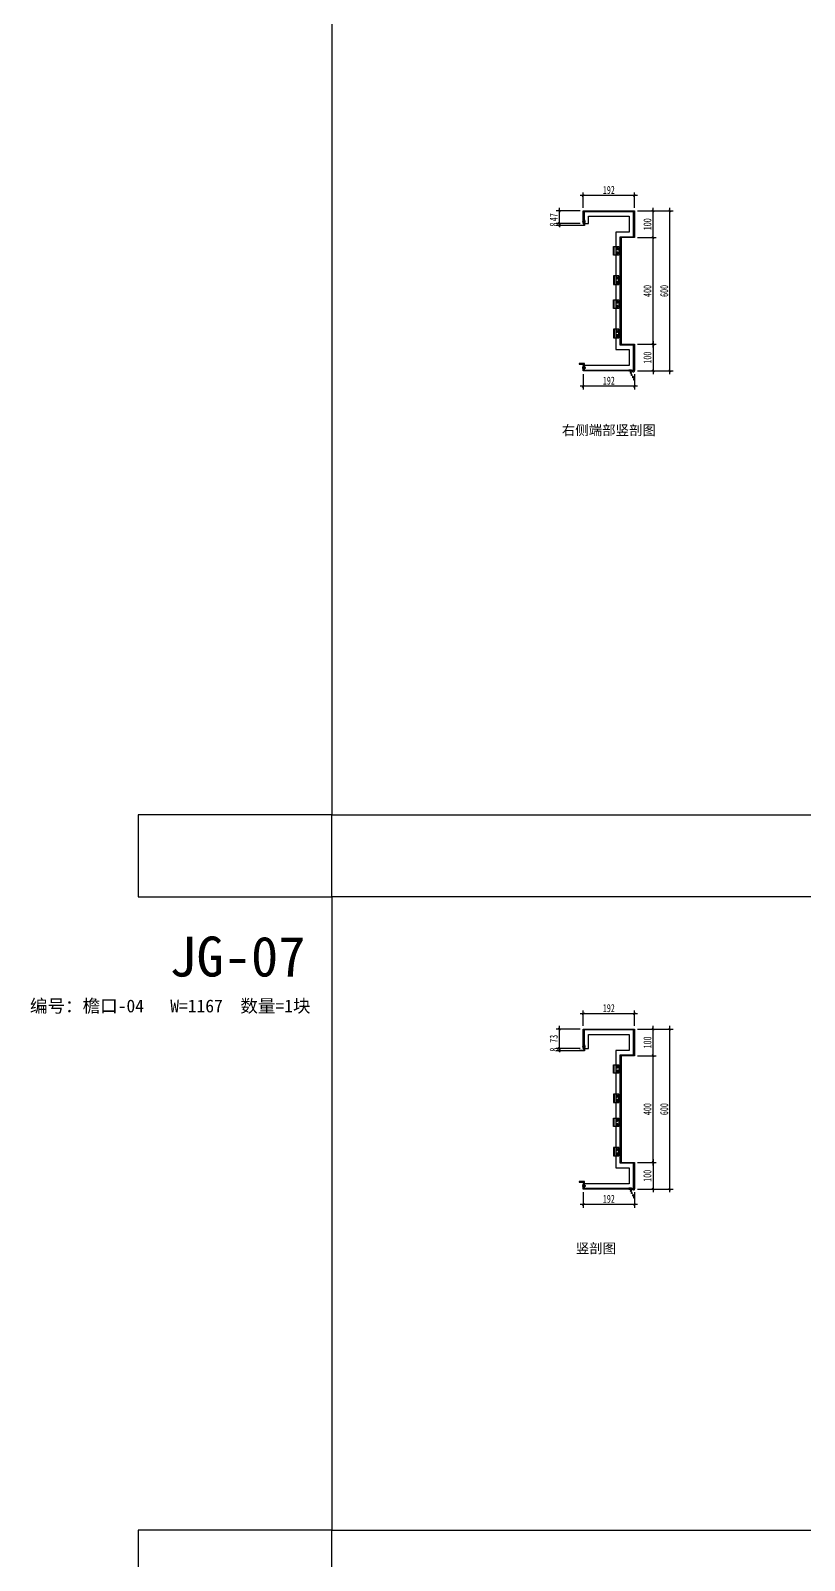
# Model space of a CAD drawing. Header units: millimetres. Extents: x 1519249 to 1604651, y -416196 to -347833.
# Drawn here: x 1589526 to 1592426, y -377449 to -371714 of the extents above; entities that cross this region are included whole.
import ezdxf

# ---------------------------------------------------------------- set-up
doc = ezdxf.new("R2010")
doc.units = ezdxf.units.MM
doc.header["$LTSCALE"] = 1000
doc.header["$MEASUREMENT"] = 0
for name, pattern in [('CENTER', [2, 1.25, -0.25, 0.25, -0.25]), ('CENTERX2', [4, 2.5, -0.5, 0.5, -0.5]), ('DOTE', [2.42, 2, -0.2, 0.02, -0.2]), ('HIDDEN2', [0.1875, 0.125, -0.0625])]:
    doc.linetypes.add(name, pattern=pattern)
doc.layers.get('Defpoints').update_dxf_attribs({"color": 190})
for name, color, linetype in [('0-hatch', 8, 'Continuous'), ('0-铝合金投影', 112, 'Continuous'), ('4', 3, 'Continuous'), ('BH-图层', 2, 'Continuous'), ('DIM_IDEN', 3, 'Continuous'), ('F-CASTFIX', 1, 'Continuous'), ('PJ', 4, 'Continuous'), ('PUB_DIM', 3, 'Continuous'), ('XC', 3, 'Continuous'), ('zx', 1, 'DOTE'), ('穿孔铝板', 161, 'Continuous')]:
    doc.layers.add(name, color=color, linetype=linetype)
doc.styles.add('黑体', font='simhei.ttf', dxfattribs={"width": 0.7})
doc.dimstyles.new('副本 BZ-6', dxfattribs={"dimscale": 12, "dimtxt": 2.5, "dimasz": 0.5, "dimexe": 1, "dimexo": 1, "dimgap": 0.5, "dimtad": 1, "dimdec": 0, "dimdsep": 46, "dimtxsty": '黑体', "dimblk": 'ARCHTICK', "dimcen": 3, "dimdle": 1, "dimclrd": 1, "dimclre": 1, "dimclrt": 2, "dimadec": 1, "dimazin": 0, "dimtfac": 1, "dimtdec": 0, "dimtix": 1, "dimtmove": 2, "dimatfit": 3, "dimldrblk": 'DOTSMALL', "dimfxl": 0, "dimtolj": 1, "dimtzin": 0, "dimarcsym": 0})

# ---------------------------------------------------------------- blocks, each defined once
blk = doc.blocks.new('A$Ce385b8f0')
at = {"layer": 'PJ', "color": 8}
for centre, radius in [((8, 13.6), 3.2), ((8, 13.6), 1.52), ((24, 13.6), 3.2), ((24, 13.6), 1.52)]:
    blk.add_circle(centre, radius, dxfattribs=at)
at = {"layer": 'XC', "color": 8}
for p, q in [((0, 2.4), (32, 2.4)), ((8, 2.4), (8, 0)), ((24, 2.4), (24, 0))]:
    blk.add_line(p, q, dxfattribs=at)
blk.add_lwpolyline([(0, 0), (32, 0), (32, 20), (0, 20)], close=True, dxfattribs=at)
at = {"layer": 'zx', "color": 8, "linetype": 'CENTERX2', "ltscale": 0.05}
for p, q in [((13.6, 13.6), (2.4, 13.6)), ((8, 19.2), (8, 8)), ((18.4, 13.6), (29.6, 13.6)), ((24, 19.2), (24, 8))]:
    blk.add_line(p, q, dxfattribs=at)
blk = doc.blocks.new('grtgthyjyj')
at = {"layer": 'PJ'}
for radius in [4, 1.9]:
    blk.add_circle((4476642.9, 621901.9), radius, dxfattribs=at)
at = {"layer": 'zx', "linetype": 'CENTERX2', "ltscale": 0.05}
for p, q in [((4476635.9, 621901.9), (4476649.9, 621901.9)), ((4476642.9, 621908.9), (4476642.9, 621894.9))]:
    blk.add_line(p, q, dxfattribs=at)
blk = doc.blocks.new('grgthtyhjyjyuk')
at = {"layer": 'XC', "color": 165}
for p, q in [((4476656.9, 621931.9), (4476656.9, 621891.9)), ((4476656.9, 621921.9), (4476659.9, 621921.9)), ((4476656.9, 621901.9), (4476659.9, 621901.9))]:
    blk.add_line(p, q, dxfattribs=at)
blk.add_lwpolyline([(4476659.9, 621931.9), (4476659.9, 621891.9), (4476634.9, 621891.9), (4476634.9, 621931.9)], close=True, dxfattribs=at)
at = {"layer": 'DIM_IDEN', "color": 8, "xscale": -1, "rotation": 180}
blk.add_blockref('grtgthyjyj', (0, 1243823.8), dxfattribs=at)
at = {"layer": 'DIM_IDEN', "color": 8}
blk.add_blockref('grtgthyjyj', (0, 0), dxfattribs=at)
blk = doc.blocks.new('A$C06B245D9')
at = {"layer": '0-hatch', "elevation": 0}
for points in [[(2.8, -8, -1.371442), (-1.3, -6.8, 0.239017), (-2.3, -1.2, -0.322335), (2.8, -8.1)], [(7.6, -20.6, -1.371442), (3.5, -19.4, 0.239017), (2.5, -13.8, -0.322335), (7.6, -20.7)]]:
    blk.add_lwpolyline(points, format="xyb", dxfattribs=at)
blk = doc.blocks.new('gfrgrthgthyjyj')
at = {"color": 138, "linetype": 'Continuous'}
for p, q in [((4444220.2, 665049.9), (4444210.2, 665049.9)), ((4444210.2, 665049.4), (4444210.2, 665049.9)), ((4444212.8, 665049.9), (4444212.8, 665056.3)), ((4444215.2, 665058.1), (4444213.5, 665059)), ((4444215.2, 665058.1), (4444216.9, 665059)), ((4444217.6, 665049.9), (4444217.6, 665056.3)), ((4444220.2, 665049.4), (4444220.2, 665049.9)), ((4444216.5, 665047.8), (4444213.9, 665047.8))]:
    blk.add_line(p, q, dxfattribs=at)
at = {"color": 1, "linetype": 'CENTER', "ltscale": 2.357948}
blk.add_line((4444215.2, 665046.9), (4444215.2, 665059.6), dxfattribs=at)
at = {"color": 138, "linetype": 'Continuous'}
for centre, radius, start, end in [((4444215.2, 665055.9), 8.16, 232.44522, 260.55436), ((4444212.8, 665057.7), 1.44, 62.13766, 270.00283), ((4444215.2, 665055.9), 8.16, 279.45131, 307.56044), ((4444217.6, 665057.7), 1.44, 270.00283, 117.868)]:
    blk.add_arc(centre, radius, start, end, dxfattribs=at)
blk = doc.blocks.new('_ArchTick')
at = {"color": 0, "linetype": 'ByBlock', "const_width": 0.5}
blk.add_lwpolyline([(-0.71, -0.71), (0.71, 0.71)], dxfattribs=at)
blk = doc.blocks.new('*D351')
at = {"color": 1, "lineweight": -2, "transparency": 16777216}
for p, q in [((1591800.9, -375557.1), (1591870.8, -375557.1)), ((1591858.8, -375969.1), (1591858.8, -375545.1)), ((1591800.9, -375957.1), (1591870.8, -375957.1))]:
    blk.add_line(p, q, dxfattribs=at)
at = {"layer": 'Defpoints', "color": 0, "transparency": 16777216}
for p in [(1591788.9, -375557.1), (1591858.8, -375557.1), (1591788.9, -375957.1)]:
    blk.add_point(p, dxfattribs=at)
at = {"color": 1, "lineweight": -2, "transparency": 16777216, "xscale": 6, "yscale": 6, "zscale": 6}
for p, rotation in [((1591858.8, -375557.1), 90), ((1591858.8, -375957.1), 270)]:
    blk.add_blockref('_ArchTick', p, dxfattribs=dict(at, rotation=rotation))
at = {"color": 2, "transparency": 16777216, "insert": (1591837.6, -375757.1), "char_height": 30, "attachment_point": 5, "rotation": 90, "style": '黑体'}
blk.add_mtext('\\A1;400', dxfattribs=at)
blk = doc.blocks.new('_DotSmall')
at = {"color": 0, "linetype": 'ByBlock', "const_width": 0.5}
blk.add_lwpolyline([(-0.0625, 0, 1), (0.0625, 0, 1)], format="xyb", close=True, dxfattribs=at)
blk = doc.blocks.new('*D352')
at = {"color": 1, "lineweight": -2, "transparency": 16777216}
for p, q in [((1591858.8, -375569.1), (1591858.8, -375445.1)), ((1591800.9, -375457.1), (1591870.8, -375457.1)), ((1591800.9, -375557.1), (1591870.8, -375557.1))]:
    blk.add_line(p, q, dxfattribs=at)
at = {"layer": 'Defpoints', "color": 0, "transparency": 16777216}
for p in [(1591788.9, -375457.1), (1591858.8, -375457.1), (1591788.9, -375557.1)]:
    blk.add_point(p, dxfattribs=at)
at = {"color": 1, "lineweight": -2, "transparency": 16777216, "xscale": 6, "yscale": 6, "zscale": 6}
for p, rotation in [((1591858.8, -375457.1), 90), ((1591858.8, -375557.1), 270)]:
    blk.add_blockref('_ArchTick', p, dxfattribs=dict(at, rotation=rotation))
at = {"color": 2, "transparency": 16777216, "insert": (1591837.6, -375507.1), "char_height": 30, "attachment_point": 5, "rotation": 90, "style": '黑体'}
blk.add_mtext('\\A1;100', dxfattribs=at)
blk = doc.blocks.new('*D353')
at = {"color": 1, "lineweight": -2, "transparency": 16777216}
for p, q in [((1591596.9, -375445.1), (1591596.9, -375387.7)), ((1591788.9, -375445.1), (1591788.9, -375387.7)), ((1591800.9, -375399.7), (1591584.9, -375399.7))]:
    blk.add_line(p, q, dxfattribs=at)
at = {"layer": 'Defpoints', "color": 0, "transparency": 16777216}
for p in [(1591596.9, -375399.7), (1591596.9, -375457.1), (1591788.9, -375457.1)]:
    blk.add_point(p, dxfattribs=at)
at = {"color": 1, "lineweight": -2, "transparency": 16777216, "xscale": 6, "yscale": 6, "zscale": 6, "rotation": 180}
blk.add_blockref('_ArchTick', (1591596.9, -375399.7), dxfattribs=at)
at = {"color": 1, "lineweight": -2, "transparency": 16777216, "xscale": 6, "yscale": 6, "zscale": 6}
blk.add_blockref('_ArchTick', (1591788.9, -375399.7), dxfattribs=at)
at = {"color": 2, "transparency": 16777216, "insert": (1591692.9, -375378.7), "char_height": 30, "attachment_point": 5, "style": '黑体'}
blk.add_mtext('\\A1;192', dxfattribs=at)
blk = doc.blocks.new('*D354')
at = {"color": 1, "lineweight": -2, "transparency": 16777216}
for p, q in [((1591800.9, -375957.1), (1591870.8, -375957.1)), ((1591858.8, -375945.1), (1591858.8, -376069.1)), ((1591800.9, -376057.1), (1591870.8, -376057.1))]:
    blk.add_line(p, q, dxfattribs=at)
at = {"layer": 'Defpoints', "color": 0, "transparency": 16777216}
for p in [(1591788.9, -375957.1), (1591788.9, -376057.1), (1591858.8, -376057.1)]:
    blk.add_point(p, dxfattribs=at)
at = {"color": 1, "lineweight": -2, "transparency": 16777216, "xscale": 6, "yscale": 6, "zscale": 6}
for p, rotation in [((1591858.8, -375957.1), 90), ((1591858.8, -376057.1), 270)]:
    blk.add_blockref('_ArchTick', p, dxfattribs=dict(at, rotation=rotation))
at = {"color": 2, "transparency": 16777216, "insert": (1591837.6, -376007.1), "char_height": 30, "attachment_point": 5, "rotation": 90, "style": '黑体'}
blk.add_mtext('\\A1;100', dxfattribs=at)
blk = doc.blocks.new('*D355')
at = {"color": 1, "lineweight": -2, "transparency": 16777216}
for p, q in [((1591596.9, -376069.1), (1591596.9, -376126.6)), ((1591788.9, -376069.1), (1591788.9, -376126.6)), ((1591800.9, -376114.6), (1591584.9, -376114.6))]:
    blk.add_line(p, q, dxfattribs=at)
at = {"layer": 'Defpoints', "color": 0, "transparency": 16777216}
for p in [(1591596.9, -376057.1), (1591788.9, -376057.1), (1591596.9, -376114.6)]:
    blk.add_point(p, dxfattribs=at)
at = {"color": 1, "lineweight": -2, "transparency": 16777216, "xscale": 6, "yscale": 6, "zscale": 6, "rotation": 180}
blk.add_blockref('_ArchTick', (1591596.9, -376114.6), dxfattribs=at)
at = {"color": 1, "lineweight": -2, "transparency": 16777216, "xscale": 6, "yscale": 6, "zscale": 6}
blk.add_blockref('_ArchTick', (1591788.9, -376114.6), dxfattribs=at)
at = {"color": 2, "transparency": 16777216, "insert": (1591692.9, -376093.6), "char_height": 30, "attachment_point": 5, "style": '黑体'}
blk.add_mtext('\\A1;192', dxfattribs=at)
blk = doc.blocks.new('*D356')
at = {"color": 1, "lineweight": -2, "transparency": 16777216}
for p, q in [((1591921.8, -376069.1), (1591921.8, -375445.1)), ((1591800.9, -375457.1), (1591933.8, -375457.1)), ((1591800.9, -376057.1), (1591933.8, -376057.1))]:
    blk.add_line(p, q, dxfattribs=at)
at = {"layer": 'Defpoints', "color": 0, "transparency": 16777216}
for p in [(1591788.9, -375457.1), (1591921.8, -375457.1), (1591788.9, -376057.1)]:
    blk.add_point(p, dxfattribs=at)
at = {"color": 1, "lineweight": -2, "transparency": 16777216, "xscale": 6, "yscale": 6, "zscale": 6}
for p, rotation in [((1591921.8, -375457.1), 90), ((1591921.8, -376057.1), 270)]:
    blk.add_blockref('_ArchTick', p, dxfattribs=dict(at, rotation=rotation))
at = {"color": 2, "transparency": 16777216, "insert": (1591900.6, -375757.1), "char_height": 30, "attachment_point": 5, "rotation": 90, "style": '黑体'}
blk.add_mtext('\\A1;600', dxfattribs=at)
blk = doc.blocks.new('*D357')
at = {"color": 1, "lineweight": -2, "transparency": 16777216}
for p, q in [((1591507.4, -375542.1), (1591507.4, -375445.1)), ((1591584.9, -375457.1), (1591495.4, -375457.1)), ((1591584.9, -375530.1), (1591495.4, -375530.1))]:
    blk.add_line(p, q, dxfattribs=at)
at = {"layer": 'Defpoints', "color": 0, "transparency": 16777216}
for p in [(1591507.4, -375457.1), (1591596.9, -375457.1), (1591596.9, -375530.1)]:
    blk.add_point(p, dxfattribs=at)
at = {"color": 1, "lineweight": -2, "transparency": 16777216, "xscale": 6, "yscale": 6, "zscale": 6}
for p, rotation in [((1591507.4, -375457.1), 90), ((1591507.4, -375530.1), 270)]:
    blk.add_blockref('_ArchTick', p, dxfattribs=dict(at, rotation=rotation))
at = {"color": 2, "transparency": 16777216, "insert": (1591486.4, -375493.6), "char_height": 30, "attachment_point": 5, "rotation": 90, "style": '黑体'}
blk.add_mtext('\\A1;73', dxfattribs=at)
blk = doc.blocks.new('*D358')
at = {"color": 1, "lineweight": -2, "transparency": 16777216}
for p, q in [((1591584.9, -375530.1), (1591495.4, -375530.1)), ((1591584.9, -375538.1), (1591495.4, -375538.1)), ((1591507.4, -375530.1), (1591507.4, -375524.1)), ((1591507.4, -375530.1), (1591507.4, -375538.1)), ((1591507.4, -375538.1), (1591507.4, -375544.1))]:
    blk.add_line(p, q, dxfattribs=at)
at = {"layer": 'Defpoints', "color": 0, "transparency": 16777216}
for p in [(1591507.4, -375538.1), (1591596.9, -375530.1), (1591596.9, -375538.1)]:
    blk.add_point(p, dxfattribs=at)
at = {"color": 1, "lineweight": -2, "transparency": 16777216, "xscale": 6, "yscale": 6, "zscale": 6}
for p, rotation in [((1591507.4, -375530.1), 270), ((1591507.4, -375538.1), 90)]:
    blk.add_blockref('_ArchTick', p, dxfattribs=dict(at, rotation=rotation))
at = {"color": 2, "transparency": 16777216, "insert": (1591486.4, -375534.1), "char_height": 30, "attachment_point": 5, "rotation": 90, "style": '黑体'}
blk.add_mtext('\\A1;8', dxfattribs=at)
blk = doc.blocks.new('*D416')
at = {"color": 1, "lineweight": -2, "transparency": 16777216}
for p, q in [((1591800.9, -372490.2), (1591870.8, -372490.2)), ((1591858.8, -372902.2), (1591858.8, -372478.2)), ((1591800.9, -372890.2), (1591870.8, -372890.2))]:
    blk.add_line(p, q, dxfattribs=at)
at = {"layer": 'Defpoints', "color": 0, "transparency": 16777216}
for p in [(1591788.9, -372490.2), (1591858.8, -372490.2), (1591788.9, -372890.2)]:
    blk.add_point(p, dxfattribs=at)
at = {"color": 1, "lineweight": -2, "transparency": 16777216, "xscale": 6, "yscale": 6, "zscale": 6}
for p, rotation in [((1591858.8, -372490.2), 90), ((1591858.8, -372890.2), 270)]:
    blk.add_blockref('_ArchTick', p, dxfattribs=dict(at, rotation=rotation))
at = {"color": 2, "transparency": 16777216, "insert": (1591837.6, -372690.2), "char_height": 30, "attachment_point": 5, "rotation": 90, "style": '黑体'}
blk.add_mtext('\\A1;400', dxfattribs=at)
blk = doc.blocks.new('*D417')
at = {"color": 1, "lineweight": -2, "transparency": 16777216}
for p, q in [((1591800.9, -372390.2), (1591870.8, -372390.2)), ((1591858.8, -372502.2), (1591858.8, -372378.2)), ((1591800.9, -372490.2), (1591870.8, -372490.2))]:
    blk.add_line(p, q, dxfattribs=at)
at = {"layer": 'Defpoints', "color": 0, "transparency": 16777216}
for p in [(1591788.9, -372390.2), (1591858.8, -372390.2), (1591788.9, -372490.2)]:
    blk.add_point(p, dxfattribs=at)
at = {"color": 1, "lineweight": -2, "transparency": 16777216, "xscale": 6, "yscale": 6, "zscale": 6}
for p, rotation in [((1591858.8, -372390.2), 90), ((1591858.8, -372490.2), 270)]:
    blk.add_blockref('_ArchTick', p, dxfattribs=dict(at, rotation=rotation))
at = {"color": 2, "transparency": 16777216, "insert": (1591837.6, -372440.2), "char_height": 30, "attachment_point": 5, "rotation": 90, "style": '黑体'}
blk.add_mtext('\\A1;100', dxfattribs=at)
blk = doc.blocks.new('*D418')
at = {"color": 1, "lineweight": -2, "transparency": 16777216}
for p, q in [((1591800.9, -372332.8), (1591584.9, -372332.8)), ((1591596.9, -372378.2), (1591596.9, -372320.8)), ((1591788.9, -372378.2), (1591788.9, -372320.8))]:
    blk.add_line(p, q, dxfattribs=at)
at = {"layer": 'Defpoints', "color": 0, "transparency": 16777216}
for p in [(1591596.9, -372332.8), (1591596.9, -372390.2), (1591788.9, -372390.2)]:
    blk.add_point(p, dxfattribs=at)
at = {"color": 1, "lineweight": -2, "transparency": 16777216, "xscale": 6, "yscale": 6, "zscale": 6, "rotation": 180}
blk.add_blockref('_ArchTick', (1591596.9, -372332.8), dxfattribs=at)
at = {"color": 1, "lineweight": -2, "transparency": 16777216, "xscale": 6, "yscale": 6, "zscale": 6}
blk.add_blockref('_ArchTick', (1591788.9, -372332.8), dxfattribs=at)
at = {"color": 2, "transparency": 16777216, "insert": (1591692.9, -372311.8), "char_height": 30, "attachment_point": 5, "style": '黑体'}
blk.add_mtext('\\A1;192', dxfattribs=at)
blk = doc.blocks.new('*D419')
at = {"color": 1, "lineweight": -2, "transparency": 16777216}
for p, q in [((1591800.9, -372890.2), (1591870.8, -372890.2)), ((1591858.8, -372878.2), (1591858.8, -373002.2)), ((1591800.9, -372990.2), (1591870.8, -372990.2))]:
    blk.add_line(p, q, dxfattribs=at)
at = {"layer": 'Defpoints', "color": 0, "transparency": 16777216}
for p in [(1591788.9, -372890.2), (1591788.9, -372990.2), (1591858.8, -372990.2)]:
    blk.add_point(p, dxfattribs=at)
at = {"color": 1, "lineweight": -2, "transparency": 16777216, "xscale": 6, "yscale": 6, "zscale": 6}
for p, rotation in [((1591858.8, -372890.2), 90), ((1591858.8, -372990.2), 270)]:
    blk.add_blockref('_ArchTick', p, dxfattribs=dict(at, rotation=rotation))
at = {"color": 2, "transparency": 16777216, "insert": (1591837.6, -372940.2), "char_height": 30, "attachment_point": 5, "rotation": 90, "style": '黑体'}
blk.add_mtext('\\A1;100', dxfattribs=at)
blk = doc.blocks.new('*D420')
at = {"color": 1, "lineweight": -2, "transparency": 16777216}
for p, q in [((1591596.9, -373002.2), (1591596.9, -373059.6)), ((1591788.9, -373002.2), (1591788.9, -373059.6)), ((1591800.9, -373047.6), (1591584.9, -373047.6))]:
    blk.add_line(p, q, dxfattribs=at)
at = {"layer": 'Defpoints', "color": 0, "transparency": 16777216}
for p in [(1591596.9, -372990.2), (1591788.9, -372990.2), (1591596.9, -373047.6)]:
    blk.add_point(p, dxfattribs=at)
at = {"color": 1, "lineweight": -2, "transparency": 16777216, "xscale": 6, "yscale": 6, "zscale": 6, "rotation": 180}
blk.add_blockref('_ArchTick', (1591596.9, -373047.6), dxfattribs=at)
at = {"color": 1, "lineweight": -2, "transparency": 16777216, "xscale": 6, "yscale": 6, "zscale": 6}
blk.add_blockref('_ArchTick', (1591788.9, -373047.6), dxfattribs=at)
at = {"color": 2, "transparency": 16777216, "insert": (1591692.9, -373026.6), "char_height": 30, "attachment_point": 5, "style": '黑体'}
blk.add_mtext('\\A1;192', dxfattribs=at)
blk = doc.blocks.new('*D421')
at = {"color": 1, "lineweight": -2, "transparency": 16777216}
for p, q in [((1591800.9, -372390.2), (1591933.8, -372390.2)), ((1591921.8, -373002.2), (1591921.8, -372378.2)), ((1591800.9, -372990.2), (1591933.8, -372990.2))]:
    blk.add_line(p, q, dxfattribs=at)
at = {"layer": 'Defpoints', "color": 0, "transparency": 16777216}
for p in [(1591788.9, -372390.2), (1591921.8, -372390.2), (1591788.9, -372990.2)]:
    blk.add_point(p, dxfattribs=at)
at = {"color": 1, "lineweight": -2, "transparency": 16777216, "xscale": 6, "yscale": 6, "zscale": 6}
for p, rotation in [((1591921.8, -372390.2), 90), ((1591921.8, -372990.2), 270)]:
    blk.add_blockref('_ArchTick', p, dxfattribs=dict(at, rotation=rotation))
at = {"color": 2, "transparency": 16777216, "insert": (1591900.6, -372690.2), "char_height": 30, "attachment_point": 5, "rotation": 90, "style": '黑体'}
blk.add_mtext('\\A1;600', dxfattribs=at)
blk = doc.blocks.new('*D422')
at = {"color": 1, "lineweight": -2, "transparency": 16777216}
for p, q in [((1591584.9, -372390.2), (1591495.4, -372390.2)), ((1591507.4, -372449.2), (1591507.4, -372378.2)), ((1591584.9, -372437.2), (1591495.4, -372437.2))]:
    blk.add_line(p, q, dxfattribs=at)
at = {"layer": 'Defpoints', "color": 0, "transparency": 16777216}
for p in [(1591507.4, -372390.2), (1591596.9, -372390.2), (1591596.9, -372437.2)]:
    blk.add_point(p, dxfattribs=at)
at = {"color": 1, "lineweight": -2, "transparency": 16777216, "xscale": 6, "yscale": 6, "zscale": 6}
for p, rotation in [((1591507.4, -372390.2), 90), ((1591507.4, -372437.2), 270)]:
    blk.add_blockref('_ArchTick', p, dxfattribs=dict(at, rotation=rotation))
at = {"color": 2, "transparency": 16777216, "insert": (1591486.4, -372413.7), "char_height": 30, "attachment_point": 5, "rotation": 90, "style": '黑体'}
blk.add_mtext('\\A1;47', dxfattribs=at)
blk = doc.blocks.new('*D423')
at = {"color": 1, "lineweight": -2, "transparency": 16777216}
for p, q in [((1591584.9, -372437.2), (1591495.4, -372437.2)), ((1591584.9, -372445.2), (1591495.4, -372445.2)), ((1591507.4, -372437.2), (1591507.4, -372431.2)), ((1591507.4, -372437.2), (1591507.4, -372445.2)), ((1591507.4, -372445.2), (1591507.4, -372451.2))]:
    blk.add_line(p, q, dxfattribs=at)
at = {"layer": 'Defpoints', "color": 0, "transparency": 16777216}
for p in [(1591507.4, -372445.2), (1591596.9, -372437.2), (1591596.9, -372445.2)]:
    blk.add_point(p, dxfattribs=at)
at = {"color": 1, "lineweight": -2, "transparency": 16777216, "xscale": 6, "yscale": 6, "zscale": 6}
for p, rotation in [((1591507.4, -372437.2), 270), ((1591507.4, -372445.2), 90)]:
    blk.add_blockref('_ArchTick', p, dxfattribs=dict(at, rotation=rotation))
at = {"color": 2, "transparency": 16777216, "insert": (1591486.4, -372441.2), "char_height": 30, "attachment_point": 5, "rotation": 90, "style": '黑体'}
blk.add_mtext('\\A1;8', dxfattribs=at)

msp = doc.modelspace()

# ---------------------------------------------------------------- linework, layer by layer
at = {"color": 1, "linetype": 'CENTER', "ltscale": 2.357948}
msp.add_line((1591594.5, -372430.2), (1591604.4, -372430.2), dxfattribs=at)
at = {"color": 138, "linetype": 'Continuous'}
for p, q in [((1591595.3, -372431.2), (1591595.3, -372429.2)), ((1591596.5, -372426.3), (1591596.9, -372426.3)), ((1591596.5, -372434.1), (1591596.9, -372434.1)), ((1591596.9, -372434.1), (1591596.9, -372426.3)), ((1591596.9, -372428.3), (1591601.9, -372428.3)), ((1591596.9, -372432.1), (1591601.9, -372432.1)), ((1591603.3, -372430.2), (1591604, -372428.8)), ((1591603.3, -372430.2), (1591604, -372431.5))]:
    msp.add_line(p, q, dxfattribs=at)
at = {"color": 2}
for points in [[(1595884.4, -369155), (1590654.6, -369155), (1590654.6, -374653.4), (1595884.4, -374653.4)], [(1595884.4, -374961.5), (1590654.6, -374961.5), (1590654.6, -377335.4), (1595884.4, -377335.4)]]:
    msp.add_lwpolyline(points, close=True, dxfattribs=at)
at = {"color": 138, "linetype": 'Continuous'}
for centre, radius, start, end in [((1591601.5, -372430.2), 6.38, 142.44522, 170.55436), ((1591601.5, -372430.2), 6.38, 189.45131, 217.56044), ((1591603, -372428.3), 1.13, 332.13766, 180.00283), ((1591603, -372432.1), 1.13, 180.00283, 27.868)]:
    msp.add_arc(centre, radius, start, end, dxfattribs=at)
at = {"layer": '0-hatch', "linetype": 'HIDDEN2', "ltscale": 4}
for p, q in [((1591768.4, -372987.2, -2.2), (1591778.4, -372987.2, -2.2)), ((1591768.4, -372988.1), (1591778.4, -372988.1)), ((1591768.4, -372988.8), (1591778.4, -372988.8)), ((1591768.4, -372989.4), (1591778.4, -372989.4)), ((1591768.4, -376054.1, -2.2), (1591778.4, -376054.1, -2.2)), ((1591768.4, -376055.1), (1591778.4, -376055.1)), ((1591768.4, -376055.7), (1591778.4, -376055.7)), ((1591768.4, -376056.4), (1591778.4, -376056.4))]:
    msp.add_line(p, q, dxfattribs=at)
for points in [[(1591778.4, -372987.2), (1591768.4, -372987.2), (1591768.4, -372990.2), (1591778.4, -372990.2)], [(1591778.4, -376054.1), (1591768.4, -376054.1), (1591768.4, -376057.1), (1591778.4, -376057.1)]]:
    msp.add_lwpolyline(points, close=True, dxfattribs=at)
at = {"layer": '4', "elevation": -2.2}
for points in [[(1591785.9, -372981.2), (1591785.9, -372990.2), (1591778.4, -372987.2)], [(1591785.9, -376048.2), (1591785.9, -376057.1), (1591778.4, -376054.1)]]:
    msp.add_lwpolyline(points, dxfattribs=at)
at = {"layer": '4'}
for points in [[(1591778.9, -372990.2), (1591785.9, -372993.2, 0.414214), (1591788.9, -372990.2), (1591788.9, -372981.2)], [(1591778.9, -376057.1), (1591785.9, -376060.1, 0.414214), (1591788.9, -376057.1), (1591788.9, -376048.2)]]:
    msp.add_lwpolyline(points, format="xyb", dxfattribs=at)
at = {"layer": 'F-CASTFIX', "color": 3}
for points in [[(1591785.9, -372987.2), (1591785.9, -372893.2), (1591735.9, -372893.2), (1591735.9, -372487.2), (1591785.9, -372487.2), (1591785.9, -372393.2), (1591599.9, -372393.2), (1591599.9, -372437.2), (1591596.9, -372437.2), (1591596.9, -372390.2), (1591788.9, -372390.2), (1591788.9, -372490.2), (1591738.9, -372490.2), (1591738.9, -372890.2), (1591788.9, -372890.2), (1591788.9, -372988.4)], [(1591596.9, -372437.2), (1591616.9, -372437.2), (1591616.9, -372410.2), (1591768.9, -372410.2), (1591768.9, -372470.2), (1591718.9, -372470.2), (1591718.9, -372910.2), (1591768.9, -372910.2), (1591768.9, -372970.2), (1591596.9, -372970.2)], [(1591778.9, -372990.2), (1591596.9, -372990.2), (1591596.9, -372970.2)], [(1591599.9, -372970.2), (1591599.9, -372987.2), (1591778.4, -372987.2)], [(1591785.9, -376054.1), (1591785.9, -375960.1), (1591735.9, -375960.1), (1591735.9, -375554.1), (1591785.9, -375554.1), (1591785.9, -375460.1), (1591599.9, -375460.1), (1591599.9, -375530.1), (1591596.9, -375530.1), (1591596.9, -375457.1), (1591788.9, -375457.1), (1591788.9, -375557.1), (1591738.9, -375557.1), (1591738.9, -375957.1), (1591788.9, -375957.1), (1591788.9, -376055.4)], [(1591596.9, -375530.1), (1591616.9, -375530.1), (1591616.9, -375477.1), (1591768.9, -375477.1), (1591768.9, -375537.1), (1591718.9, -375537.1), (1591718.9, -375977.1), (1591768.9, -375977.1), (1591768.9, -376037.1), (1591596.9, -376037.1)], [(1591778.9, -376057.1), (1591596.9, -376057.1), (1591596.9, -376037.1)], [(1591599.9, -376037.1), (1591599.9, -376054.1), (1591778.4, -376054.1)]]:
    msp.add_lwpolyline(points, dxfattribs=at)
at = {"layer": 'PUB_DIM', "color": 1}
for points in [[(1590654.6, -374653.4), (1589929.5, -374653.4), (1589929.5, -374961.5), (1590654.6, -374961.5)], [(1590654.6, -377335.4), (1589929.5, -377335.4), (1589929.5, -377643.6), (1590654.6, -377643.6)]]:
    msp.add_lwpolyline(points, close=True, dxfattribs=at)
at = {"layer": '穿孔铝板', "lineweight": 25}
for points in [[(1591601.9, -372423.2), (1591601.9, -372445.2), (1591581.9, -372445.2), (1591581.9, -372443.2), (1591599.9, -372443.2), (1591599.9, -372423.2)], [(1591601.9, -372984.2), (1591601.9, -372962.2), (1591581.9, -372962.2), (1591581.9, -372964.2), (1591599.9, -372964.2), (1591599.9, -372984.2)], [(1591601.9, -375516.1), (1591601.9, -375538.1), (1591581.9, -375538.1), (1591581.9, -375536.1), (1591599.9, -375536.1), (1591599.9, -375516.1)], [(1591601.9, -376051.1), (1591601.9, -376029.1), (1591581.9, -376029.1), (1591581.9, -376031.1), (1591599.9, -376031.1), (1591599.9, -376051.1)]]:
    msp.add_lwpolyline(points, close=True, dxfattribs=at)

# ---------------------------------------------------------------- block references
at = {"color": 3, "xscale": -1, "rotation": 270}
for p in [(1591710.9, -372555.9), (1591710.9, -372755.9), (1591710.9, -375622.9), (1591710.9, -375822.9)]:
    msp.add_blockref('A$Ce385b8f0', p, dxfattribs=at)
at = {"layer": '0-铝合金投影', "xscale": 0.6666666666666666, "yscale": 0.6666666666666666, "zscale": 0.6666666666666666}
for p in [(1591775.5, -372991.8), (1591784, -373009.1, -2.2), (1591775.5, -376058.8), (1591784, -376076.1, -2.2)]:
    msp.add_blockref('A$C06B245D9', p, dxfattribs=at)
at = {"layer": 'DIM_IDEN', "color": 8, "xscale": -0.7999999999999999, "yscale": 0.7999999999999999, "zscale": 0.7999999999999999}
for p in [(5173038.8, -870179.4), (5173038.8, -870379.4), (5173038.8, -873246.3), (5173038.8, -873446.3)]:
    msp.add_blockref('grgthtyhjyjyuk', p, dxfattribs=at)
at = {"layer": 'DIM_IDEN', "color": 8, "yscale": 0.7812485824527613, "zscale": 0.7812485824527613, "rotation": 270}
for p, xscale in [((1072027.6, -3845014.7), -0.7812485824527613), ((1072027.6, 3096513.7), 0.7812485824527613), ((1072027.6, -3848081.6), -0.7812485824527613)]:
    msp.add_blockref('gfrgrthgthyjyj', p, dxfattribs=dict(at, xscale=xscale))

# ---------------------------------------------------------------- texts
at = {"layer": 'BH-图层', "color": 6, "style": '黑体'}
for s, p in [('右侧端部竖剖图', (1591516.8, -373230.5)), ('竖剖图', (1591569.1, -376297.4))]:
    msp.add_text(s, height=36.9, dxfattribs=at).set_placement(p)
at = {"layer": 'DIM_IDEN', "color": 2, "style": '黑体'}
msp.add_text('JG-07', height=150, dxfattribs=at).set_placement((1590045.7, -375260.1))
at = {"layer": 'DIM_IDEN', "color": 1, "style": '黑体'}
msp.add_text('编号：檐口-04   W=1167  数量=1块', height=48.246, dxfattribs=at).set_placement((1589523.3, -375394.5))

# ---------------------------------------------------------------- dimensions: what is measured, and where the dimension line sits
for p1, p2, distance, picture, middle in [((1591788.9, -372390.2), (1591596.9, -372390.2), -57.4, '*D418', (1591692.9, -372311.8)), ((1591596.9, -372437.2), (1591596.9, -372390.2), 89.4, '*D422', (1591486.4, -372413.7)), ((1591788.9, -372990.2), (1591788.9, -372390.2), -133, '*D421', (1591900.6, -372690.2)), ((1591596.9, -372437.2), (1591596.9, -372445.2), -89.4, '*D423', (1591486.4, -372441.2)), ((1591788.9, -372890.2), (1591788.9, -372490.2), -69.9, '*D416', (1591837.6, -372690.2)), ((1591788.9, -372990.2), (1591596.9, -372990.2), 57.4, '*D420', (1591692.9, -373026.6)), ((1591788.9, -375457.1), (1591596.9, -375457.1), -57.4, '*D353', (1591692.9, -375378.7)), ((1591596.9, -375530.1), (1591596.9, -375457.1), 89.4, '*D357', (1591486.4, -375493.6)), ((1591788.9, -376057.1), (1591788.9, -375457.1), -133, '*D356', (1591900.6, -375757.1)), ((1591596.9, -375530.1), (1591596.9, -375538.1), -89.4, '*D358', (1591486.4, -375534.1)), ((1591788.9, -375957.1), (1591788.9, -375557.1), -69.9, '*D351', (1591837.6, -375757.1)), ((1591788.9, -376057.1), (1591596.9, -376057.1), 57.4, '*D355', (1591692.9, -376093.6))]:
    dim = msp.add_aligned_dim(p1=p1, p2=p2, distance=distance, dimstyle='副本 BZ-6')
    dim.commit()
    dim.dimension.update_dxf_attribs({"geometry": picture, "text_midpoint": middle})
for base, p1, p2, angle, picture, middle in [((1591858.8, -372390.2), (1591788.9, -372490.2), (1591788.9, -372390.2), 270, '*D417', (1591837.6, -372440.2)), ((1591858.8, -372990.2), (1591788.9, -372890.2), (1591788.9, -372990.2), 90, '*D419', (1591837.6, -372940.2)), ((1591858.8, -375457.1), (1591788.9, -375557.1), (1591788.9, -375457.1), 270, '*D352', (1591837.6, -375507.1)), ((1591858.8, -376057.1), (1591788.9, -375957.1), (1591788.9, -376057.1), 90, '*D354', (1591837.6, -376007.1))]:
    dim = msp.add_linear_dim(base=base, p1=p1, p2=p2, angle=angle, dimstyle='副本 BZ-6')
    dim.commit()
    dim.dimension.update_dxf_attribs({"geometry": picture, "text_midpoint": middle})

doc.saveas('drawing.dxf')
